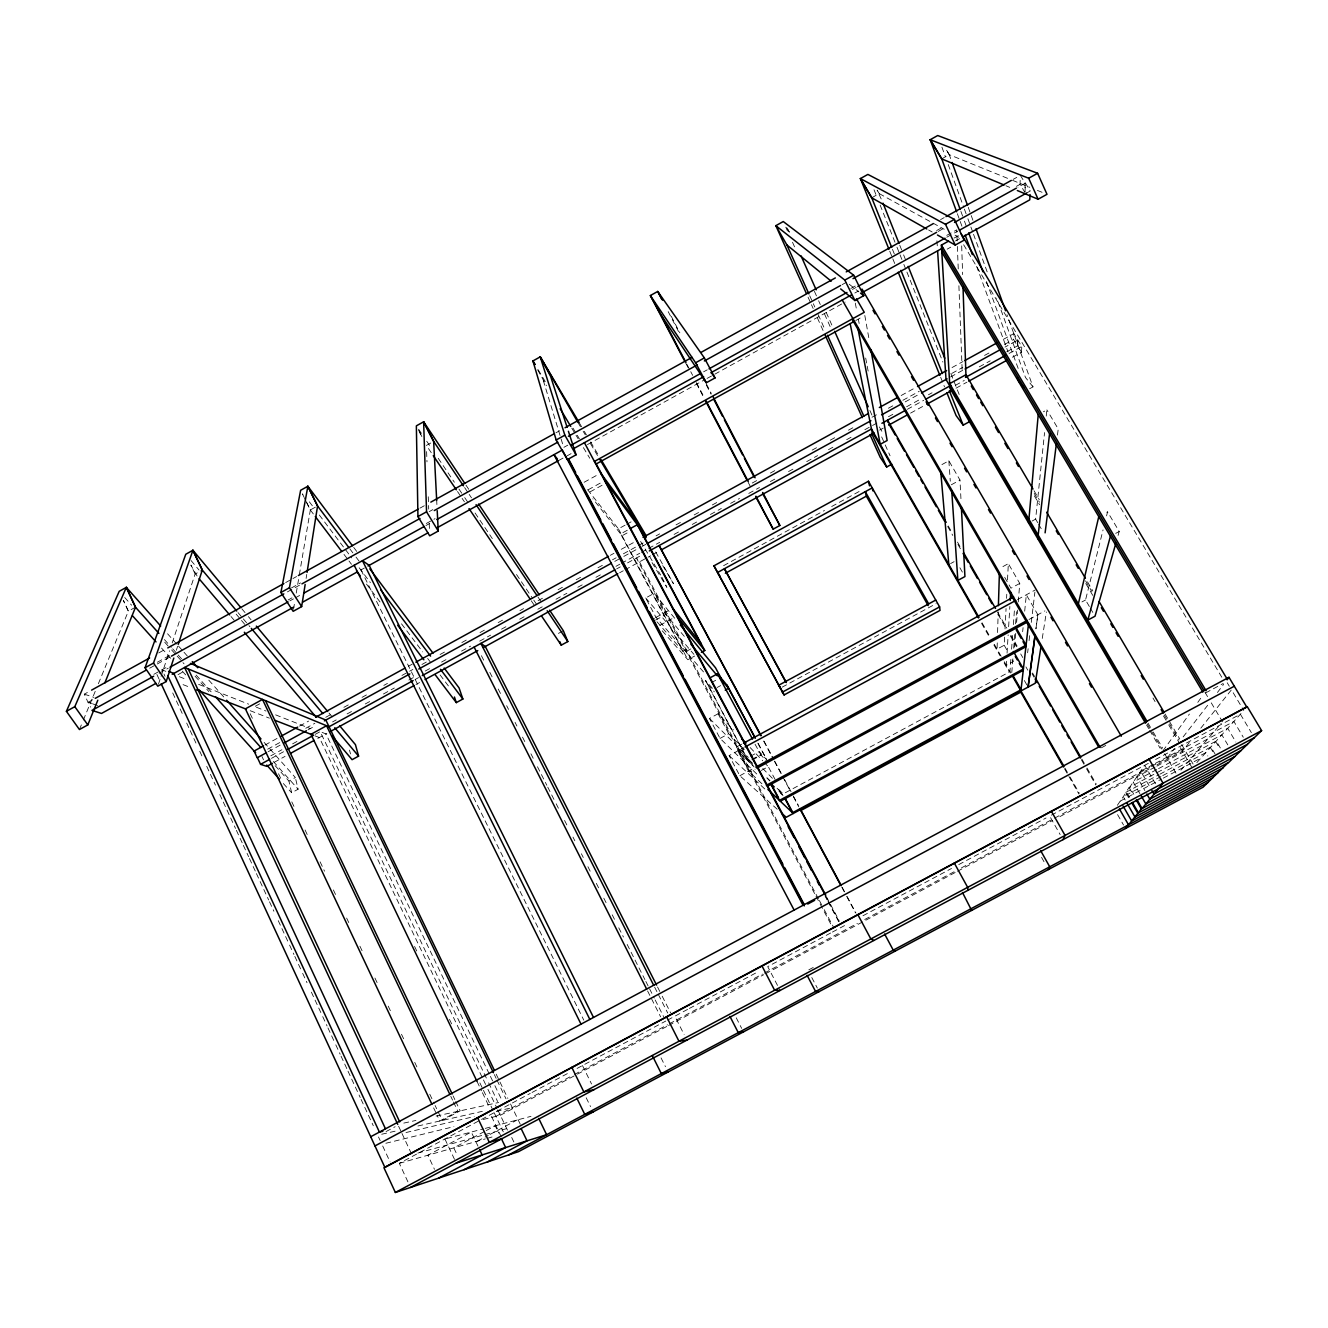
<?xml version="1.0" encoding="UTF-8"?>
<svg xmlns="http://www.w3.org/2000/svg" width="1328" height="1328" viewBox="0 0 1328 1328"><rect width="100%" height="100%" fill="white"/><g stroke="black" fill="none" stroke-linecap="round" stroke-linejoin="round"><path stroke-width="0.75" stroke-dasharray="5 3.75" d="M997.262 642.901L997.079 649.11L1004.2 645.259L1004.615 637.108M997.577 632.56L998.208 611.876M1017.713 340.101L1017.447 345.911L1013.596 339.47L1013.845 333.61L1001.113 340.599M1020.385 175.379L1025.199 183.264L1024.768 192.162L1020.02 184.376L1020.319 177.172M1012.401 357.232L1021.498 352.252L1017.646 345.795L1017.929 339.985L1005.014 347.073M1025.017 192.029L1025.448 183.115L1017.945 187.281M1005.03 628.941L1006.06 608.539M1006.574 598.347L1006.773 594.263M1007.504 579.971L1008.334 563.653L1001.295 567.471M1021.498 352.252L1021.796 346.492L1013.845 333.61M1006.558 661.261L1006.325 665.311L1013.463 661.46L1011.405 657.858M1007.056 653.144L1008.151 634.867M1008.633 626.75L1009.861 606.464M1010.857 659.385L1009.961 671.653L783.155 793.928L777.295 788.085M1011.604 649.16L1012.783 632.792M1013.38 624.625L1014.559 608.257M1011.787 672.582L1012.899 658.339M1013.679 648.23L1014.957 631.979M1015.588 623.878L1016.551 611.71M1014.625 647.085L1015.787 632.709M1016.601 622.45L1017.597 610.116M1018.261 601.899L1019.755 583.424L1008.334 563.653M1022.643 631.73L1023.075 627.646M1024.685 611.195L1026.328 594.795L1037.849 614.715L1035.956 628.791M1037.683 522.618L1035.624 519.132L1044.555 432.563M1046.248 416.079L1046.879 409.887L1043.426 411.78M1027.64 652.762L1028.121 648.711M1029.084 640.611L1029.814 634.535M1031.275 622.4L1034.91 592.039M1057.47 435.086L1058.233 428.977L1046.879 409.887M1035.94 628.758L1037.832 614.698M1042.264 638.436L1046.381 611.976M306.104 578.427L306.751 574.41M293.488 609.286L294.866 601.186M296.244 593.068L298.999 576.867M299.331 574.841L310.337 509.985L305.058 499.245M1089.342 606.481L1085.54 599.99L1103.053 529.905M1106.556 515.878L1107.552 511.878L1104.049 513.787M1118.093 535.416L1119.222 531.482L1107.552 511.878M176.342 650.239L177.62 646.321M158.447 684.219L160.406 678.326M161.07 676.35L169.586 650.77M172.208 642.901L195.133 574.045L202.304 570.044M79.431 729.537L82.585 721.901M83.365 719.992L95.218 691.357M98.372 683.721L128.368 611.162L123.371 600.339M1128.767 797.613L1125.762 792.401L1129.066 787.554L1216.249 741.041L1220.449 748.129M1117.346 805.316L1126.426 792.052L1129.431 797.265M1162.946 750.868L1189.39 714.066M1197.79 702.363L1202.604 695.673M1167.129 758.056L1174.533 748.295M1183.148 736.907L1209.957 702.346M1217.427 692.486L1223.669 684.285M1189.324 742.535L1182.385 751.233L1156.788 764.895M1200.811 728.159L1231.438 689.813L1243.755 710.463M1180.957 770.157L1221.179 723.362M1196.827 762.637L1240.999 713.518M135.522 607.195L128.335 611.146L123.355 600.339M306.801 502.797L310.304 509.952L317.575 505.951M430.753 443.021L426.371 445.428L432.131 453.96M871.732 197.772L879.219 193.606L944.225 229.279M941.735 158.845L949.254 154.662L946.1 149.45L949.254 154.695L1010.591 179.546M97.591 705.467L88.03 702.346L84.328 694.162L89.773 691.141M158.713 652.928L165.967 648.911M285.686 582.56L291.131 579.539M292.957 578.543L296.576 576.535M419.93 508.159L427.184 504.142M555.984 432.762L559.619 430.753M940.573 219.618L944.191 217.609M1013.131 179.396L1016.767 177.388M157.351 662.24L170.034 655.202M291.463 587.939L300.526 582.926M429.193 511.645L432.828 509.637M936.655 230.541L942.083 227.536M1016.385 186.368L1020.02 184.376M88.03 702.346L93.707 699.192M149.666 668.2L169.851 657.028M287.429 591.89L300.36 584.735M842.118 284.657L849.621 280.507M938.182 231.454L945.436 227.437M153.849 674.325L168.357 666.291M288.11 599.99L291.977 597.849M426.255 523.514L435.069 518.634M563.902 447.304L567.786 445.162M850.833 288.458L856.278 285.454M946.748 235.355L956.741 229.86L957.289 244.352M159.128 673.23L168.208 668.216M289.803 600.903L293.438 598.895M295.248 597.882L300.692 594.878M425.923 525.556L429.542 523.547M703.591 371.84L707.226 369.831M852.41 289.454L856.045 287.446M946.781 237.214L957.671 231.188M1026.644 193.025L1030.262 191L1025.448 183.115M854.817 293.023L858.403 291.031M954.052 238.094L959.48 235.089M360.784 570.011L364.403 568.002M558.64 460.534L565.645 456.649M566.923 455.936L571.09 453.645M587.408 444.614L705.251 379.41M707.06 378.397L713.003 375.193M714.813 374.181L845.123 302.087M955.446 240.966L959.613 238.675M178.035 674.641L184.858 670.856M947.179 249.149L950.765 247.157M855.763 320.529L861.424 317.326M584.137 482.263L597.384 474.959M588.138 489.8L603.045 481.566M590.03 491.908L602.729 484.903M255.258 706.28L260.371 703.458M587.623 489.7L618.416 528.843L625.056 525.191M626.716 524.278L631.696 521.539M627.297 530.237L620.624 533.906L682.874 651.218L689.647 647.516M627.065 532.993L622.068 535.732L592.836 498.764M264.969 745.074L277.701 738.069M299.514 726.101L308.594 721.104M408.576 666.175L412.211 664.166M610.332 555.32L613.968 553.311M621.238 549.327L637.589 540.33M901.148 395.528L915.689 387.527M952.043 367.557L962.949 361.565M267.658 749.191L280.374 742.219M305.772 728.259L314.852 723.279M325.742 717.303L331.187 714.298M343.886 707.326L351.156 703.342M362.046 697.349L369.3 693.365M383.825 685.397L387.444 683.405M401.969 675.421L412.859 669.445M421.939 664.465L427.384 661.477M440.083 654.488L445.527 651.5M461.862 642.536L467.307 639.532M480.006 632.56L487.276 628.576M498.166 622.583L505.42 618.599M519.945 610.631L523.564 608.639M538.089 600.654L545.343 596.67M558.059 589.698L563.504 586.694M576.203 579.722L581.647 576.734M597.982 567.753L603.427 564.765M612.507 559.785L616.126 557.793M623.396 553.809L643.35 542.837M656.065 535.865L659.684 533.873M676.018 524.892L681.463 521.904M694.179 514.932L699.624 511.927M712.323 504.955L717.767 501.967M752.246 483.027L759.516 479.043M770.406 473.05L777.66 469.066M812.138 450.126L817.583 447.138M830.299 440.166L835.744 437.161M848.443 430.189L853.887 427.201M872.031 417.224L879.302 413.24M888.366 408.26L895.636 404.276M902.891 400.276L919.225 391.312M951.894 373.367L962.783 367.391M984.563 355.423L990.007 352.435M1004.532 344.45L1013.596 339.47M268.107 751.764L281.005 744.676M308.03 729.836L315.5 725.752M614.781 561.379L622.035 557.395M623.845 556.399L640.395 547.319M642.005 546.439L645.84 544.331M905.181 401.903L919.906 393.802M950.566 376.969L963.481 369.881M270.796 755.831L281.885 749.739M292.592 743.863L298.036 740.875M332.564 721.917L336.2 719.925M347.089 713.933L354.36 709.949M365.266 703.973L372.72 699.873M383.427 693.996L394.333 688.004M408.858 680.036L416.328 675.935M425.209 671.055L430.654 668.067M441.56 662.074L449.03 657.974M461.546 651.102L470.627 646.122M479.707 641.125L490.613 635.149M501.503 629.157L508.773 625.173M519.68 619.197L526.934 615.196M537.84 609.22L545.31 605.12M556 599.243L566.907 593.251M577.813 587.275L585.067 583.291M595.973 577.298L603.443 573.198M615.96 566.326L619.794 564.217M621.404 563.338L639.781 553.245M641.391 552.365L647.035 549.261M648.662 548.381L659.767 542.289M674.093 534.42L681.364 530.42M692.253 524.444L699.723 520.344M710.43 514.467L721.32 508.475M730.616 503.378L739.497 498.515M748.776 493.418L759.467 487.542M770.373 481.549L777.644 477.565M788.533 471.573L796.003 467.473M806.71 461.613L817.6 455.62M828.506 449.644L835.777 445.644M846.666 439.668L854.136 435.567M864.843 429.691L879.584 421.607M888.449 416.726L893.91 413.738M906.626 406.75L921.366 398.666M928.421 394.781L932.057 392.789M979.284 366.86L990.19 360.867M1006.74 351.787L1017.646 345.795M271.46 758.354L284.175 751.382M315.168 734.367L320.164 731.628L483.276 1071.663M415 679.571L418.619 677.579M616.657 568.882L620.292 566.89M627.563 562.889L641.54 555.22M907.339 409.306L923.69 400.342M1009.081 353.464L1021.796 346.492M955.347 385.369L964.294 380.455M274.132 762.372L285.039 756.379M317.774 738.418L326.854 733.421M415.963 684.534L419.598 682.542M619.628 572.766L623.264 570.774M625.073 569.778L650.537 555.818M652.347 554.805L659.634 550.821M879.651 430.089L883.286 428.081M910.56 413.124L925.118 405.14M956.027 388.174L966.933 382.182M295.812 779.503L298.119 789.23L291.645 792.766L288.94 781.08L295.364 777.561L263.757 741.987M558.441 633.423L563.338 630.734M703.508 671.918L655.949 617.321L645.69 597.965L654.156 593.317L675.056 618.682M1029.632 388.739L1033.018 386.88L1006.973 314.67M723.577 565.678L824.472 510.467M831.677 506.532L862.304 489.766M655.75 617.52L670.939 609.22M655.534 620.126L670.657 611.859M941.934 464.584L948.856 460.799L959.978 480.055L961.04 500.59M659.883 625.322L673.396 617.935M951.313 484.786L959.978 480.055M690.842 648.927L684.086 652.612L654.057 618.45M662.24 630.817L687.871 659.734L694.644 656.049M711.293 682.692L716.473 679.886M717.103 687.506L720.573 685.63M950.582 563.587L954.102 561.678M1032.105 521.041L1035.624 519.132M756.744 773.975L720.042 738.401L709.484 718.431L718.099 713.767L733.421 729.919M782.142 687.19L936.19 603.626M720.042 738.401L728.69 733.72L745.738 751.1M1019.755 583.424L1010.957 588.188L1004.3 576.651M1115.686 533.391L1119.222 531.482M741.671 744.195L736.227 747.133L738.136 750.718L754.155 766.588M777.229 809.233L739.812 775.735L729.138 755.599L743.58 747.78M1017.497 599.542L1035.159 590.014M744.46 749.125L738.999 752.08L749.639 772.132L755.117 769.178M750.453 756.279L759.168 751.565L766.621 759.599M751.914 759.433L760.645 754.702L767.269 761.807M752.378 759.915L761.11 755.2L754.885 743.912M739.812 775.735L753.972 768.099M1029.001 619.462L1044.937 610.897M761.259 770.456L768.281 766.654L776.017 781.179M1081.938 601.933L1085.54 599.99M1101.377 747.797L1106.622 744.975M386.05 1131.572L395.146 1126.708M1205.675 692.884L1223.221 683.488M407.928 1181.887L399.33 1163.328L479.674 1120.434M481.5 1119.454L530.237 1093.425M532.047 1092.463L569.861 1072.277M577.066 1068.426L665.776 1021.049M667.586 1020.087L673.014 1017.182M687.572 1009.413L674.823 1016.219L684.136 1034.595M689.398 1008.433L756.794 972.445M830.614 933.02L767.717 966.618L780.117 990.422M832.407 932.073L846.783 924.388M862.968 915.756L951.529 868.462M958.766 864.594L1046.032 817.998M1148.355 763.351L1049.668 816.056L1060.142 834.582M1155.576 759.5L1240.385 714.215L1251.358 732.608M1153.501 764.347L1140.702 771.186L1149.899 787.056M1155.327 763.384L1233.895 721.436L1243.29 737.256M495.908 1116.383L572.6 1075.448M574.426 1074.468L667.536 1024.768M669.362 1023.788L762.471 974.088M764.297 973.109L857.407 923.392M864.711 919.491L954.168 871.732M961.472 867.848L1052.755 819.11M1054.581 818.131L1149.533 767.451M1151.359 766.472L1184.211 748.926M666.756 1026.478L500.374 1115.288L481.915 1119.803M668.582 1025.498L763.666 974.735M765.492 973.773L955.645 872.264M957.488 871.284L1052.556 820.521M1059.877 816.62L1149.467 768.796M1155.045 767.086L1136.868 776.78L1144.836 790.558M1156.854 766.123L1227.719 728.292L1235.853 742.02M1156.738 769.576L1133.216 782.126L1140.022 793.878M1158.547 768.613L1221.843 734.832L1227.802 744.875M484.421 1131.522L453.794 1147.857L457.23 1155.144M486.214 1130.56L495.228 1125.762L498.697 1133.033M1125.762 792.401L1158.78 774.788M1159.925 774.174L1210.92 746.967L1215.004 753.906M477.416 1141.15L488.223 1135.39M490.015 1134.427L517.024 1120.035M1160.954 776.565L1123.256 796.667L1125.214 800.07M1162.747 775.602L1205.824 752.627L1207.833 756.014M1120.234 801.099L1161.502 779.088M1163.295 778.125L1200.96 758.039M808.818 969.822L814.23 966.95M399.33 1163.328L485.268 1138.926M487.227 1138.362L495.095 1136.137M417.822 1153.086L483.027 1135.141M485.002 1134.593L508.707 1128.07M446.789 1138.494L483.259 1128.9M485.251 1128.385L530.984 1116.35M385.867 1143.259L453.894 1126.642M406.003 1132.535L474.196 1116.566M496.257 1111.387L512.293 1107.635M381.684 1134.245L395.777 1131.041M417.922 1125.995L482.33 1111.337M403.812 1123.09L415.93 1120.45M436.115 1116.068L498.681 1102.489M92.097 703.458L88.279 702.197L90.503 707.127M84.328 694.162L93.923 697.366M183.048 684.634L190.717 687.605M250.195 710.696L269.385 718.149M314.968 735.845L319.334 737.555L482.545 1078.087M322.09 732.392L325.941 733.919L489.534 1074.535M165.884 671.354L162.033 669.827L165.037 676.301M179.363 676.699L187.065 679.753M198.619 684.335L248.685 704.172M256.387 707.226L266.015 711.044M275.643 714.862L310.304 728.591M1012.5 180.326L1029.748 187.314M1037.417 190.419L1043.161 192.743M1005.977 185.771L1009.761 187.364M955.064 235.205L958.683 237.197M928.587 229.976L932.14 231.985M849.206 284.209L858.901 291.861M729.138 755.599L766.87 790.94M761.923 783.769L748.494 771.053L737.804 750.901L754.088 766.937M778.905 791.09L784.732 796.85M780.117 792.7L783.022 795.588M752.362 763.218L736.227 747.133L752.279 763.285M767.036 777.843L769.958 780.764M746.967 758.155L752.196 763.368M709.484 718.431L748.311 757.441M766.87 777.959L769.792 780.897M777.079 788.234L782.922 794.094M762.787 768.497L775.569 781.545M750.154 747.564L762.704 760.778M764.098 762.255L768.281 766.654M161.551 648.081L171.246 658.854M182.318 671.171L186.468 675.786M283.345 783.537L291.645 792.766M707.857 684.567L714.315 691.805M164.423 639.565L171.312 647.284M172.69 648.828L176.823 653.459M178.201 655.003L183.712 661.178M196.129 675.056L211.285 692.021M273.302 761.459L298.119 789.23M124.716 597.5L131.621 605.219M164.738 642.237L170.25 648.413M171.644 649.956L175.777 654.588M177.155 656.115L184.061 663.834M195.1 676.184L208.894 691.606M275.128 765.658L288.94 781.08M712.455 688.319L705.384 680.368L748.411 761.326M167.56 633.755L177.172 644.578M178.55 646.122L182.666 650.753M184.044 652.314L188.161 656.945M208.778 680.135L225.279 698.694M645.69 597.965L693.897 654.355M195.133 574.045L190.883 565.047L197.756 577.165M231.022 616.507L236.334 622.799M238.044 612.606L242.011 617.337M243.339 618.914L249.963 626.799M191.083 560.565L199.034 570.027M236.201 614.167L240.169 618.898M241.497 620.475L245.481 625.206M684.302 636.361L664.432 612.673L654.156 593.317M241.812 608.739L247.091 615.063M248.419 616.64L251.058 619.811M329.012 713.036L332.979 717.784M1033.018 386.88L1025.498 377.517L996.697 298.153M310.304 509.952L314.055 514.899M344.002 554.407L347.753 559.354M348.998 560.997L351.488 564.3M366.462 584.054L380.19 602.165M309.358 501.835L314.354 508.425M319.334 515.015L351.704 557.893M359.174 567.77L370.379 582.61M401.504 623.828L422.669 651.865M427.649 658.456L431.384 663.402M440.099 674.939L450.059 688.136M349.828 548.846L354.792 555.453M356.037 557.096L359.772 562.043M353.713 547.418L358.676 554.025M457.496 491.509L460.949 496.639M462.094 498.349L464.402 501.768M531.266 600.787L534.719 605.9M418.669 429.259L422.121 434.389M426.72 441.228L431.334 448.067M438.24 458.309L454.359 482.23M458.957 489.069L463.555 495.908M464.717 497.618L468.17 502.748M475.075 512.99L492.339 538.62M516.509 574.509L532.628 598.43M533.773 600.14L537.226 605.269M464.617 487.575L468.054 492.705M469.199 494.414L471.49 497.834M538.006 597.085L541.442 602.215M465.995 485.168L470.577 492.024M1227.221 682.758L1229.33 686.277M963.647 244.767L1221.793 677.214M538.205 369.782L546.655 383.941M573.049 428.18L576.219 433.492M577.265 435.252L579.39 438.804M640.611 541.442L660.68 575.057M537.624 369.782L546.439 385.718M571.787 428.164L574.958 433.476M576.02 435.235L578.128 438.771M583.407 447.619L589.748 458.226M652.065 562.591L666.855 587.341L661.726 576.833M1205.011 692.32L1208.148 697.615M1211.269 702.861L1222.507 721.801M1215.568 741.406L1219.768 748.494M579.091 422.487L583.291 429.575M584.337 431.351L586.428 434.887M590.628 441.992L597.982 454.408M655.717 551.933L673.479 583.722L661.925 564.217M577.912 422.42L582.112 429.508M583.158 431.285L585.266 434.82M590.512 443.685L597.866 456.102M1210.256 747.315L1214.356 754.254M879.219 193.606L877.144 190.12L882.257 201.258M1034.064 490.779L1039.293 499.71M1087.516 581.83L1092.745 590.761M1165.071 713.949L1179.745 738.949M1034.197 493.302L1039.442 502.233M1085.59 580.884L1091.898 591.607M1164.274 714.945L1168.474 722.1M1169.52 723.876L1178.965 739.978M1181.688 744.626L1194.071 765.708M1034.329 495.809L1039.592 504.756M1085.789 583.49L1094.189 597.816M1152.986 698.03L1155.078 701.616M1163.477 715.925L1167.677 723.096M1168.74 724.889L1179.231 742.784M1180.293 747.681L1192.129 767.866M1090.288 608.091L1093.127 612.955M1038.695 524.377L1042.795 531.383M1148.006 723.079L1152.173 730.234M1153.219 732.027L1162.614 748.096M1147.276 724.042L1161.9 749.092M1164.623 753.74L1176.94 774.838M1146.562 724.988L1148.654 728.574M1149.699 730.367L1160.141 748.278M1155.476 783.752L1144.753 765.277L1129.746 787.205L1133.846 794.31M1129.066 787.554L1133.166 794.675M1117.562 814.579L1123.538 825.02M948.242 525.954L951.313 531.333M957.488 542.09L961.605 549.261M997.577 612.009L1006.823 628.161M1010.94 635.332L1017.115 646.089M1032.537 672.981L1034.595 676.566M1081.872 759.052L1085.989 766.223M1087.018 768.016L1096.264 784.151M947.644 526.469L952.79 535.45M957.936 544.43L961.024 549.809M998.058 614.432L1006.292 628.808M1010.409 635.979L1016.584 646.753M1020.701 653.94L1022.759 657.526M1032.022 673.678L1034.08 677.28M1081.424 759.848L1085.54 767.036M1086.57 768.829L1095.816 784.981M1025.93 666.922L1027.806 670.192M879.352 426.919L883.253 433.725M959.895 567.77L962.916 573.049M1004.2 645.259L1007.288 650.67M1024.369 680.534L1028.104 687.091M982.039 622.766L990.24 637.125M994.323 644.296L1003.238 659.916M1004.267 661.709L1010.708 672.997M1064.956 768.099L1069.057 775.27M1070.086 777.063L1079.299 793.214M981.575 623.363L989.758 637.739M993.859 644.927L1000.017 655.7M1004.117 662.888L1009.23 671.868M1064.575 768.862L1078.917 794.011M1041.55 857.357L1044.489 862.586M764.032 741.157L773.809 759.45M774.788 761.276L783.586 777.743M784.566 779.569L792.384 794.194M793.364 796.036L798.261 805.183M842.267 887.486L846.185 894.806M847.164 896.632L855.962 913.083M763.633 741.041L773.394 759.317M774.373 761.143L790.011 790.376M793.497 796.883L798.792 806.81M841.786 887.187L845.687 894.491M846.666 896.334L855.448 912.768M758.255 743.597L766.007 758.122M757.807 743.116L766.555 759.483M826.448 896.749L839.097 920.536M825.684 896.367L827.626 900.019M828.606 901.861L839.313 921.981M825.12 896.118L827.062 899.77M828.041 901.596L838.732 921.698M705.948 680.998L748.892 761.807M818.397 898.707L639.498 561.86L636.444 558.026L815.06 894.441M819.376 900.533L823.26 907.854M824.223 909.68L833.951 927.99M816.039 896.267L831.577 925.533M718.099 713.767L728.69 733.72M618.416 528.843L687.871 659.734M811.79 977.541L817.318 988.082M686.908 364.353L689.796 369.848M690.743 371.691L692.668 375.343M696.503 382.663L704.172 397.321M685.829 363.308L689.68 370.628M696.387 383.443L704.056 398.101M748.179 482.33L751.05 487.824M671.287 316.33L679.853 332.83M706.513 384.207L711.277 393.387M668.2 311.632L679.637 333.66M706.313 385.037L711.078 394.217M736.243 1017.796L741.671 1028.37M657.526 986.97L661.261 994.373M662.191 996.216L670.623 1012.882M654.638 987.169L657.443 992.713M658.389 994.556L667.718 1013.048M481.417 655.7L484.222 661.261M489.833 672.366L493.568 679.77M498.232 689.016L501.984 696.42M506.649 705.683L508.524 709.384M515.048 722.332L516.924 726.034M522.535 737.14L525.34 742.701M530.934 753.806L533.74 759.35M537.475 766.754L546.821 785.263M547.75 787.122L555.22 801.929M556.166 803.772L559.901 811.176M564.566 820.438L568.301 827.842M572.982 837.088L574.841 840.79M581.382 853.755L583.258 857.456M587.922 866.703L590.728 872.264M596.338 883.369L599.144 888.913M603.808 898.176L607.543 905.58M612.225 914.826L615.013 920.387M618.765 927.791L623.43 937.037M627.165 944.44L644.91 979.616M645.856 981.458L648.645 987.019M649.591 988.862L654.256 998.125M655.185 999.967L663.602 1016.634M647.583 990.954L660.63 1016.833M661.045 1057.885L665.477 1066.699M360.984 569.895L583.789 1020.136M304.178 497.452L302.419 493.867L305.921 501.021M582.461 1065.537L591.541 1083.98M586.196 1097.758L590.545 1106.606M496.191 1074.153L507.877 1098.422M510.533 1103.966L520.559 1124.816M494.331 1074.584L496.124 1078.319M497.021 1080.179L505.985 1098.837M490.43 1076.394L493.999 1083.831M494.896 1085.69L502.05 1100.58M484.172 1073.539L487.758 1081.009M488.654 1082.868L497.618 1101.559M511.695 1137.465L514.251 1142.794M483.442 1079.946L487.027 1087.433M487.924 1089.309L496.888 1108.017M497.751 1109.843L507.711 1130.609M414.585 946.449L417.258 952.06M449.462 1019.34L452.151 1024.95M479.873 1082.884L482.562 1088.479M483.458 1090.354L492.406 1109.046M494.149 1112.715L503.312 1131.854M477.051 1081.49L481.516 1090.819M482.413 1092.678L489.551 1107.618M491.509 1116.433L501.237 1136.768M477.98 1146.13L471.291 1132.054L427.882 1155.227L434.488 1169.321M453.064 1095.866L454.857 1099.601M455.736 1101.476L460.185 1110.839L442.174 1120.467L435.103 1105.477M450.79 1096.364L452.566 1100.115M453.462 1101.974L457.894 1111.337L439.817 1121.015L437.161 1115.387M250.228 713.767L252.884 719.394M278.531 773.743L281.187 779.37M291.795 801.863L294.451 807.49M305.075 829.967L307.714 835.594M320.114 861.839L324.53 871.201M333.378 889.943L336.034 895.57M346.641 918.063L349.297 923.69M359.905 946.167L362.561 951.794M374.944 978.039L377.6 983.65M388.224 1006.143L390.88 1011.77M401.488 1034.263L404.144 1039.874M414.751 1062.367L417.407 1067.994M429.791 1094.239L434.223 1103.601M433.625 1107.901L436.281 1113.511M444.913 1138.992L455.388 1161.22M261.965 756.495L263.525 759.815M398.599 1126.21L401.139 1131.655M401.986 1133.465L411.896 1154.713M172.723 692.967L182.318 713.667M186.684 723.063L189.29 728.723M190.17 730.599L196.278 743.763M199.764 751.299L202.371 756.943M206.736 766.356L215.451 785.163M219.817 794.576L222.44 800.22M223.303 802.095L235.521 828.44M236.384 830.332L242.493 843.496M243.356 845.372L248.602 856.676M249.465 858.552L255.574 871.716M256.437 873.608L268.654 899.952M269.518 901.828L273.883 911.24M278.249 920.653L288.707 943.229M289.587 945.104L293.936 954.517M294.816 956.392L301.788 971.449M302.668 973.341L307.017 982.737M311.383 992.149L321.841 1014.725M322.721 1016.617L327.086 1026.013M327.95 1027.905L334.922 1042.961M335.801 1044.837L340.167 1054.249M341.03 1056.125L347.139 1069.306M348.002 1071.181L360.22 1097.526M361.083 1099.401L373.301 1125.746M378.497 1136.967L380.19 1140.603M382.696 1146.014L390.083 1161.95M156.903 674.475L159.509 680.102M809.731 295.746L814.811 307.034M818.181 314.57L824.954 329.626M808.055 297.19L810.595 302.834M811.458 304.726L813.151 308.478M817.384 317.89L823.327 331.07M826.248 312.462L832.955 327.535M869.906 410.518L873.26 418.054M881.659 436.912L890.059 455.77M785.794 227.204L787.471 230.972M792.517 242.277L795.887 249.83M814.413 291.313L817.782 298.866M818.612 300.742L820.306 304.527M824.505 313.956L830.398 327.153M889.743 251.191L892.051 256.935M892.831 258.844L895.919 266.48M940.672 377.318L944.523 386.88M892.466 249.349L895.553 257.001M874.007 189.738L877.061 197.391M880.132 205.06L896.201 245.265M896.964 247.191L899.272 252.934M900.035 254.843L903.09 262.512M903.853 264.421L906.161 270.165M906.924 272.074L942.897 362.079M899.786 245.298L902.841 252.951M903.604 254.876L905.895 260.62M950.865 373.566L960.011 396.541M957.355 213.708L959.497 219.552M960.21 221.51L963.066 229.296M976.628 266.297L1008.052 351.986M960.908 211.418L963.746 219.203M964.46 221.162L966.585 227.005M986.472 281.536L1018.443 369.167M941.917 147.142L945.436 156.82M948.242 164.572L963.696 207.168M964.394 209.094L967.199 216.846M967.913 218.771L972.826 232.334M973.524 234.259L987.567 272.987M949.254 154.662L950.665 158.563M968.261 207.351L973.889 222.955M543.285 380.439L563.172 445.76M349.496 750.104L350.526 753.939M855.298 303.133L856.842 311.267M858.369 319.401L859.15 323.468M865.69 358.062L866.835 364.171M867.217 366.196L868.379 372.305M864.81 315.466L869.126 339.669M948.856 460.799L950.284 481.201M936.937 240.816L937.352 247.025M436.696 500.49L436.895 504.557M957.372 246.427L958.252 269.186M958.899 285.736L962.186 370.595M426.62 451.603L426.985 461.878M428.263 496.772L428.712 509.105M429.226 523.464L429.459 529.623M961.688 245.896L962.634 274.597M789.297 232.051L786.276 226.789L789.313 232.068M421.839 436.53L418.187 429.409L421.823 436.53"/><path stroke-width="1.5" d="M998.407 605.668L999.353 574.626M1030.08 194.535L1029.781 199.847L962.7 236.965M1010.226 600.372L1010.708 592.255M1028.586 522.95L1038.23 414.618M1037.782 538.703L1049.552 433.725M1028.536 623.546L1020.767 692.137L801.05 810.395L800.336 809.682M1045.103 532.843L1056.441 443.237M1040.986 646.587L1035.276 683.223L786.193 817.284L781.711 813.267M352.468 545.758L307.864 486.264L300.643 490.281L280.905 592.487L293.156 611.312L301.655 606.614L305.158 584.469M307.067 572.385L317.575 505.951L307.864 486.264L289.438 587.756L301.655 606.614M1078.353 603.875L1098.771 516.642M1110.407 536.246L1087.831 620.093L1095.036 616.209L1115.852 543.301M240.484 607.162L192.925 550.273L185.771 554.257L145.051 667.752L157.783 686.194L166.216 681.53L173.819 658.057M178.251 644.379L202.304 570.044L192.925 550.273L153.5 663.07L145.051 667.752M160.688 626.019L126.326 587.358L119.205 591.325L66.4 711.327L79.431 729.537L87.814 724.905L97.807 700.221M104.746 683.14L135.522 607.195L126.326 587.358L74.816 706.662L66.4 711.327M1048.406 869.558L1049.734 866.802L1040.737 850.783M1062.998 839.645L1065.056 835.428L1051.361 811.225M1227.105 679.77L1228.981 677.297L1246.793 707.094L384.904 1167.428L161.236 683.87M1125.546 828.489L1141.383 808.885L1228.832 762.305L1261.6 730.632L1247.224 706.596L383.925 1167.71L395.362 1192.461L518.501 1151.658L1203.035 787.222L1228.151 762.67M464.85 483.458L423.632 421.806L416.361 425.84L417.938 516.575L429.674 535.798L438.257 531.051L437.211 510.666M579.091 422.487L540.247 356.867L532.926 360.934L556.166 440L567.388 459.621L576.037 454.823L568.417 431.285M888.963 249.282L860.411 178.583L867.881 174.416L954.4 219.386L964.095 240.169L955.247 245.066L937.468 235.006M956.641 211.766L930.214 139.706L937.717 135.539L1037.616 173.287L1046.995 194.303L1038.098 199.233L1017.314 190.518M91.582 690.128L149.632 657.958M167.776 647.915L283.877 583.556M298.385 575.522L418.121 509.172M430.82 502.133L554.174 433.758M565.064 427.732L692.037 357.348M701.118 352.335L835.345 277.934M846.235 271.891L933.318 223.635M946.017 216.597L1011.322 180.409M280.905 592.487L289.438 587.756M417.938 516.575L426.554 511.811L423.632 421.806L433.675 441.394L463.455 485.865M556.166 440L564.848 435.186L540.247 356.867L577.912 422.42M684.883 361.482L650.355 295.546L695.606 362.76L704.355 357.913L715.012 377.949L706.28 382.779L661.062 314.952L650.355 295.546L657.725 291.446L704.355 357.913M853.655 275.195L783.254 221.544L775.834 225.677L844.807 280.092L853.655 275.195L863.731 295.679L854.933 300.543L840.69 288.923M891.702 247.44L871.732 197.772L860.411 178.583L945.503 224.316L954.4 219.386M1004.084 184.99L941.735 158.879L930.214 139.706L1028.685 178.234L1037.616 173.287M95.284 698.329L146.279 670.076M171.412 656.148L283.81 593.898M301.937 583.872L419.997 518.468M434.256 510.566L557.777 442.158M568.401 436.265L697.349 364.851M704.355 360.967L840.558 285.52M852.991 278.648L936.622 232.317M954.5 222.407L1016.385 188.128M153.683 676.251L91.981 710.397L101.509 713.451L155.907 683.356M170.017 667.204L287.993 601.899M304.328 592.869L424.097 526.552M436.812 519.53L562.342 450.026L803.075 905.281M571.106 445.179L699.956 373.849M709.036 368.835L846.965 292.475M857.855 286.45L944.972 238.227M959.48 230.192L1026.644 193.025M573.812 448.532L703.657 376.754M710.878 372.753L851.215 295.015M1145.516 723.196L949.968 388.324L941.386 245.116L948.624 241.098M172.225 674.325L293.687 607.112M302.767 602.099L357.149 572.003M368.022 565.994L427.865 532.893M436.929 527.863L558.391 460.667M862.984 292.127L942.764 247.987M853.954 321.542L596.239 463.937L594.413 461.447L864.262 312.312L856.477 298.85M630.634 528.395L637.307 524.726L699.839 641.972M263.16 746.07L254.063 751.067L257.217 757.757L266.496 752.661M281.337 736.077L297.688 727.097M315.865 717.103L404.94 668.167M415.847 662.174L608.506 556.316M643.051 537.342L868.429 413.506M879.335 407.513L897.512 397.52M917.515 386.531L946.598 370.562M964.759 360.569L997.477 342.591M284.441 742.8L306.419 730.732M324.364 720.872L409.871 673.91M418.752 669.03L611.345 563.271M647.45 543.434L870.902 420.727M881.593 414.851L901.762 403.778M921.516 392.922L947.13 378.862M965.074 369.001L1001.378 349.065M257.416 757.641L260.57 764.347L269.65 759.35M287.811 749.39L313.259 735.43M327.784 727.445L413.174 680.567M422.254 675.587L614.847 569.878M649.359 550.921L871.002 429.259M881.908 423.267L905.53 410.302M925.516 399.346L950.948 385.386M965.489 377.401L1005.445 355.456M272.306 763.368L266.845 766.356L260.57 764.347M290.483 753.391L314.138 740.41M330.489 731.429L414.137 685.53M425.06 679.538L477.781 650.604M483.243 647.616L617.802 573.779M661.444 549.825L874.206 433.077M888.747 425.093L906.924 415.116M926.927 404.144L952.392 390.166M968.759 381.186L1006.939 360.237M339.586 725.686L355.439 744.643L358.577 756.13L352.086 759.682L332.133 736.077M435.103 674.624L456.317 702.612L462.858 699.026L459.056 687.871L444.183 668.05M541.641 616.142L561.246 645.176L567.82 641.573L563.338 630.734L549.593 610.183M755.848 496.987L773.162 529.142L779.835 525.49L762.704 492.472M869.956 434.571L880.132 457.164L886.689 466.991L891.735 464.236M946.847 392.607L956.094 415.548L963.165 425.126L969.921 421.424L968.394 417.59M713.966 565.811L868.462 481.251L939.61 606.896L940.025 610.399L784.101 694.942L713.966 565.811L784.101 694.942M725.354 573.264L866.005 496.34M701.4 652.363L704.786 650.521L635.016 519.696L600.688 473.133M710.563 677.546L717.485 673.794L727.246 685.497L755.35 738.152M725.237 690.162L728.574 688.352L719.925 678.01M935.742 600.057L778.557 685.331L780.416 688.12M782.275 692.203L939.61 606.896M743.481 743.215L1013.629 596.969M745.074 746.967L1015.688 600.522M755.781 767.103L1027.175 620.458M756.943 768.182L1026.959 622.284M766.389 785.296L1026.096 645.142L1016.352 628.194M767.385 786.242L1025.913 646.736L1023.008 641.673M780.333 801.232L1023.257 670.308M370.711 1136.735L1228.981 677.297M807.739 904.036L814.645 900.334M374.961 1145.931L1234.31 686.211M395.362 1192.461L1261.6 730.632M410.518 1187.448L1254.362 737.638M1247.49 744.278L1153.999 794.111L1151.957 790.575M438.622 1178.135L482.147 1154.928L479.64 1149.65M1240.95 750.586L1149.816 799.157L1146.828 793.995M1234.741 756.595L1145.848 803.955L1140.984 795.555M464.103 1169.686L505.636 1147.558L501.303 1138.478M1223.188 767.75L1137.781 813.251L1131.771 802.826M487.31 1162L527.033 1140.835L521.19 1128.7M1217.809 772.962L1134.992 817.052L1127.173 803.473M1212.663 777.926L1131.705 821.036L1123.106 806.079M508.541 1154.962L1207.75 782.673M456.251 1163.062L546.605 1134.693L538.72 1118.408M502.117 1138.611L489.335 1142.362L477.582 1117.678M593.151 1111.918L584.752 1114.375L576.8 1098.107M594.247 1089.508L583.872 1091.965L571.804 1067.363M668.133 1071.995L661.327 1073.605L652.297 1055.577M382.846 1131.307L379.41 1132.07L167.677 675.587M686.925 1040.106L678.973 1041.268L666.573 1016.733M743.464 1031.889L738.268 1032.653L729.968 1016.451M780.117 990.422L774.622 990.256L761.923 965.821M819.16 991.601L815.575 991.485L807.092 975.333M196.478 689.846L246.361 709.218M275.128 720.39L313.508 735.28M168.573 671.337L173.835 673.429L385.402 1128.667M329.045 726.748L184.625 667.469L397.753 1124.401M190.419 663.386L325.841 720.058L494.398 1070.418M873.857 940.456L870.853 938.962L857.822 914.594M895.221 951.114L893.246 950.134L884.614 934.016M926.811 228.98L871.732 197.806L860.411 178.583M860.511 293.123L863.731 295.679M786.906 244.983L831.195 281.171M767.899 789.43L793.264 813.483L785.462 798.858M771.352 784.051L774.274 786.94M741.788 738.75L745.971 743.149M132.485 615.76L156.007 641.922M198.918 689.647L255.657 752.744M266.729 765.061L279.195 778.922M158.912 633.406L135.473 607.178L126.326 587.358M215.418 696.652L260.902 747.564M192.294 661.593L197.789 667.768M226.64 700.238L261.002 738.899M199.084 578.742L229.694 614.93M244.319 632.244L316.164 717.203M236.716 611.029L202.271 570.027L192.925 550.273M251.291 628.376L322.82 713.551M334.739 727.744L358.577 756.13M690.925 644.263L717.419 675.852M256.337 626.119L327.684 711.459M680.285 625.023L715.543 667.818L721.204 678.425M676.782 616.092L704.786 650.521M672.632 608.307L700.985 643.399M1023.755 387.461L1018.759 381.202L1017.331 377.318M557.461 459.056L553.959 454.674L794.127 910.078M315.3 516.542L341.512 551.12M356.485 570.874L360.22 575.821M397.67 625.222L423.864 659.8M348.583 547.202L317.541 505.935L307.864 486.264M380.887 590.113L430.571 656.115M440.498 669.329L462.858 699.026M369.815 568.899L433.028 653.177M604.705 480.653L638.685 526.602M74.816 706.662L87.814 724.905M711.509 372.919L715.012 377.949M153.5 663.07L166.216 681.53M433.277 455.67L456.334 489.816M469.016 508.591L530.121 599.077M476.071 504.673L536.861 595.376M547.186 610.764L567.82 641.573M478.595 504.009L539.284 594.778M719.942 576.236L717.568 572.484L872.214 487.891L872.894 490.895M426.554 511.811L438.257 531.051M930.214 139.706L941.735 158.845L960.194 209.475M961.289 234.093L1227.371 679.421M535.051 364.47L532.926 360.934L534.819 364.486M560.167 408.709L570.741 426.404M941.386 245.116L1206.106 690.809M941.602 248.635L1203.948 690.543M941.801 252.121L1202.869 692.037M601.136 459.72L646.271 535.981M599.957 459.637L646.172 537.641M1033.001 489.003L965.937 374.728L949.686 383.643L1146.96 721.303M1046.63 512.21L1085.408 578.261M1099.036 601.468L1164.025 712.173M971.249 386.05L973.358 389.619M976.495 394.98L978.603 398.566M980.695 402.135L982.786 405.704M995.386 427.168L998.523 432.53M1004.815 443.253L1007.969 448.615M1016.368 462.908L1018.46 466.493M1056.225 530.835L1058.316 534.404M1076.161 564.798L1078.253 568.367M1101.327 607.693L1103.435 611.278M1110.772 623.778L1112.864 627.364M1116.018 632.726L1118.11 636.295M1141.2 675.62L1143.292 679.189M1161.12 709.584L1163.228 713.153M1146.23 722.249L946.017 379.476L937.618 251.158M1149.002 759.068L1163.029 783.188L1142.063 808.536L1136.917 799.639M862.005 289.039L1121.313 736.193M872.994 310.304L875.069 313.889M882.356 326.456L884.431 330.041M887.552 335.436L889.644 339.022M896.931 351.588L899.006 355.174M911.489 376.704L913.581 380.306M926.064 401.836L928.139 405.422M935.427 417.988L937.502 421.59M949.985 443.12L952.076 446.706M964.56 468.253L966.635 471.838M973.922 484.405L976.014 487.99M988.497 509.537L990.572 513.123M1012.434 550.805L1014.509 554.407M1026.992 575.937L1029.067 579.523M1050.929 617.221L1053.004 620.807M1065.488 642.354L1067.579 645.939M1089.425 683.638L1091.5 687.223M1136.253 800.004L1141.383 808.885M1132.435 802.477L1137.449 811.159M842.218 299.995L1100.182 747.498M852.211 319.417L1098.588 746.934M779.835 525.49L762.538 493.302M1119.371 808.868L1128.551 824.854M1016.219 629.854L1021.066 638.287M946.183 522.369L887.585 420.163L887.967 422.354M963.663 552.846L995.519 608.423M1035.608 678.359L1080.843 757.259M888.996 424.147L895.155 434.92M897.213 438.506L904.418 451.072M906.476 454.674L913.681 467.24M915.739 470.826L918.827 476.204M920.885 479.806L922.943 483.392M925.002 486.978L936.323 506.732M938.381 510.317L944.557 521.091M963.082 553.411L968.228 562.375M970.287 565.977L977.491 578.543M979.549 582.129L986.754 594.695M988.812 598.281L991.9 603.676M1035.11 679.073L1037.168 682.658M1039.226 686.244L1050.548 705.998M1052.606 709.584L1059.81 722.15M1061.869 725.735L1064.956 731.13M1067.015 734.716L1069.073 738.302M1071.132 741.904L1080.394 758.056M1013.43 651.5L1023.407 668.93L779.47 800.402L771.037 784.582M1015.306 656.43L1017.298 659.9M1019.273 663.369L1021.265 666.839M1012.65 674.973L1021.066 689.713L792.501 812.753L784.566 797.896M871.483 428.994L978.968 617.387M1012.534 676.251L1063.944 766.306M978.487 617.968L871.915 431.152L850.202 323.916M1020.502 691.622L1063.545 767.069M564.848 435.186L576.037 454.823M928.687 603.875L865.292 491.675L866.354 496.157L928.189 605.618M662.589 300.244L657.725 291.446L661.527 298.783M954.301 863.051L967.664 887.353L968.162 890.192M962.485 892.499L971.631 910.427M786.359 682.559L724.441 568.733L785.529 681.546M695.606 362.76L706.28 382.779M761.093 735.679L659.103 545.576L760.695 735.563M800.22 808.835L841.305 885.66M799.771 808.636L840.807 885.361M726.731 684.899L754.902 737.654M717.485 673.794L752.495 739.049M771.004 783.703L778.474 797.73M540.247 356.867L550.605 376.339L567.139 427.367M596.023 463.522L825.817 895.288M584.42 442.656L825.02 894.79M788.151 826.647L793.995 837.619M798.858 846.749L804.685 857.722M806.644 861.374L811.508 870.521M817.334 881.493L819.276 885.145M568.865 459.604L575.638 472.419M577.58 476.088L600.82 520.028M602.763 523.68L611.478 540.164M613.42 543.816L636.66 587.756M638.602 591.425L647.317 607.909M649.243 611.561L683.14 675.637M685.082 679.305L782.889 864.229M784.831 867.881L804.204 904.501M567.886 458.924L804.287 905.895M661.045 314.919L685.962 362.527M706.081 400.973L748.245 481.533M755.914 496.191L773.162 529.142M705.981 401.753L747.216 480.504M713.186 397.055L755.084 477.781M713.949 399.711L722.515 416.228M724.424 419.897L742.535 454.774M744.427 458.442L753.972 476.785M423.632 421.806L433.642 441.377L436.696 500.49M656.58 985.11L485.284 646.487L480.885 643.399L653.708 985.326M474.146 647.101L646.653 989.094M593.433 1017.314L369.167 565.363L362.461 560.682L589.848 1019.439M844.807 280.092L854.933 300.543M354.194 565.263L581.017 1024.154M493.435 1072.725L326.572 725.735L310.968 734.301L477.051 1081.49M265.467 700.653L452.184 1093.99M449.91 1094.488L262.496 699.424L245.414 708.837L431.866 1104.149M945.503 224.316L955.247 245.066M188.277 668.963L399.711 1121.911M808.885 293.87L786.89 244.95L775.834 225.677L806.362 293.422M827.493 335.27L863.864 416.179M871.467 433.111L886.689 466.991M825.02 334.839L862.32 417.639M1028.685 178.234L1038.098 199.233M801.05 255.889L816.172 289.836M834.648 331.319L868.23 406.733M559.752 641.557L561.246 645.176M898.226 272.223L939.892 375.409M900.932 270.364L942.415 373.533M949.337 390.731L963.165 425.126M883.02 203.184L899.023 243.389M908.169 266.364L944.756 358.245M965.207 235.139L972.345 254.611M968.726 232.848L982.919 271.792M952.076 162.464L967.548 205.392M975.997 228.814L1005.562 310.769M454.442 697.017L456.317 702.612M868.462 481.251L869.508 485.832M857.905 328.282L880.215 444.316L887.137 440.514L870.936 349.745M940.739 471.722L948.823 564.549M951.728 490.895L957.87 580.402L964.925 576.568L961.356 506.748M963.032 286.898L966.004 377.119M1035.126 634.801L1028.088 687.057L1035.143 634.817"/></g></svg>
